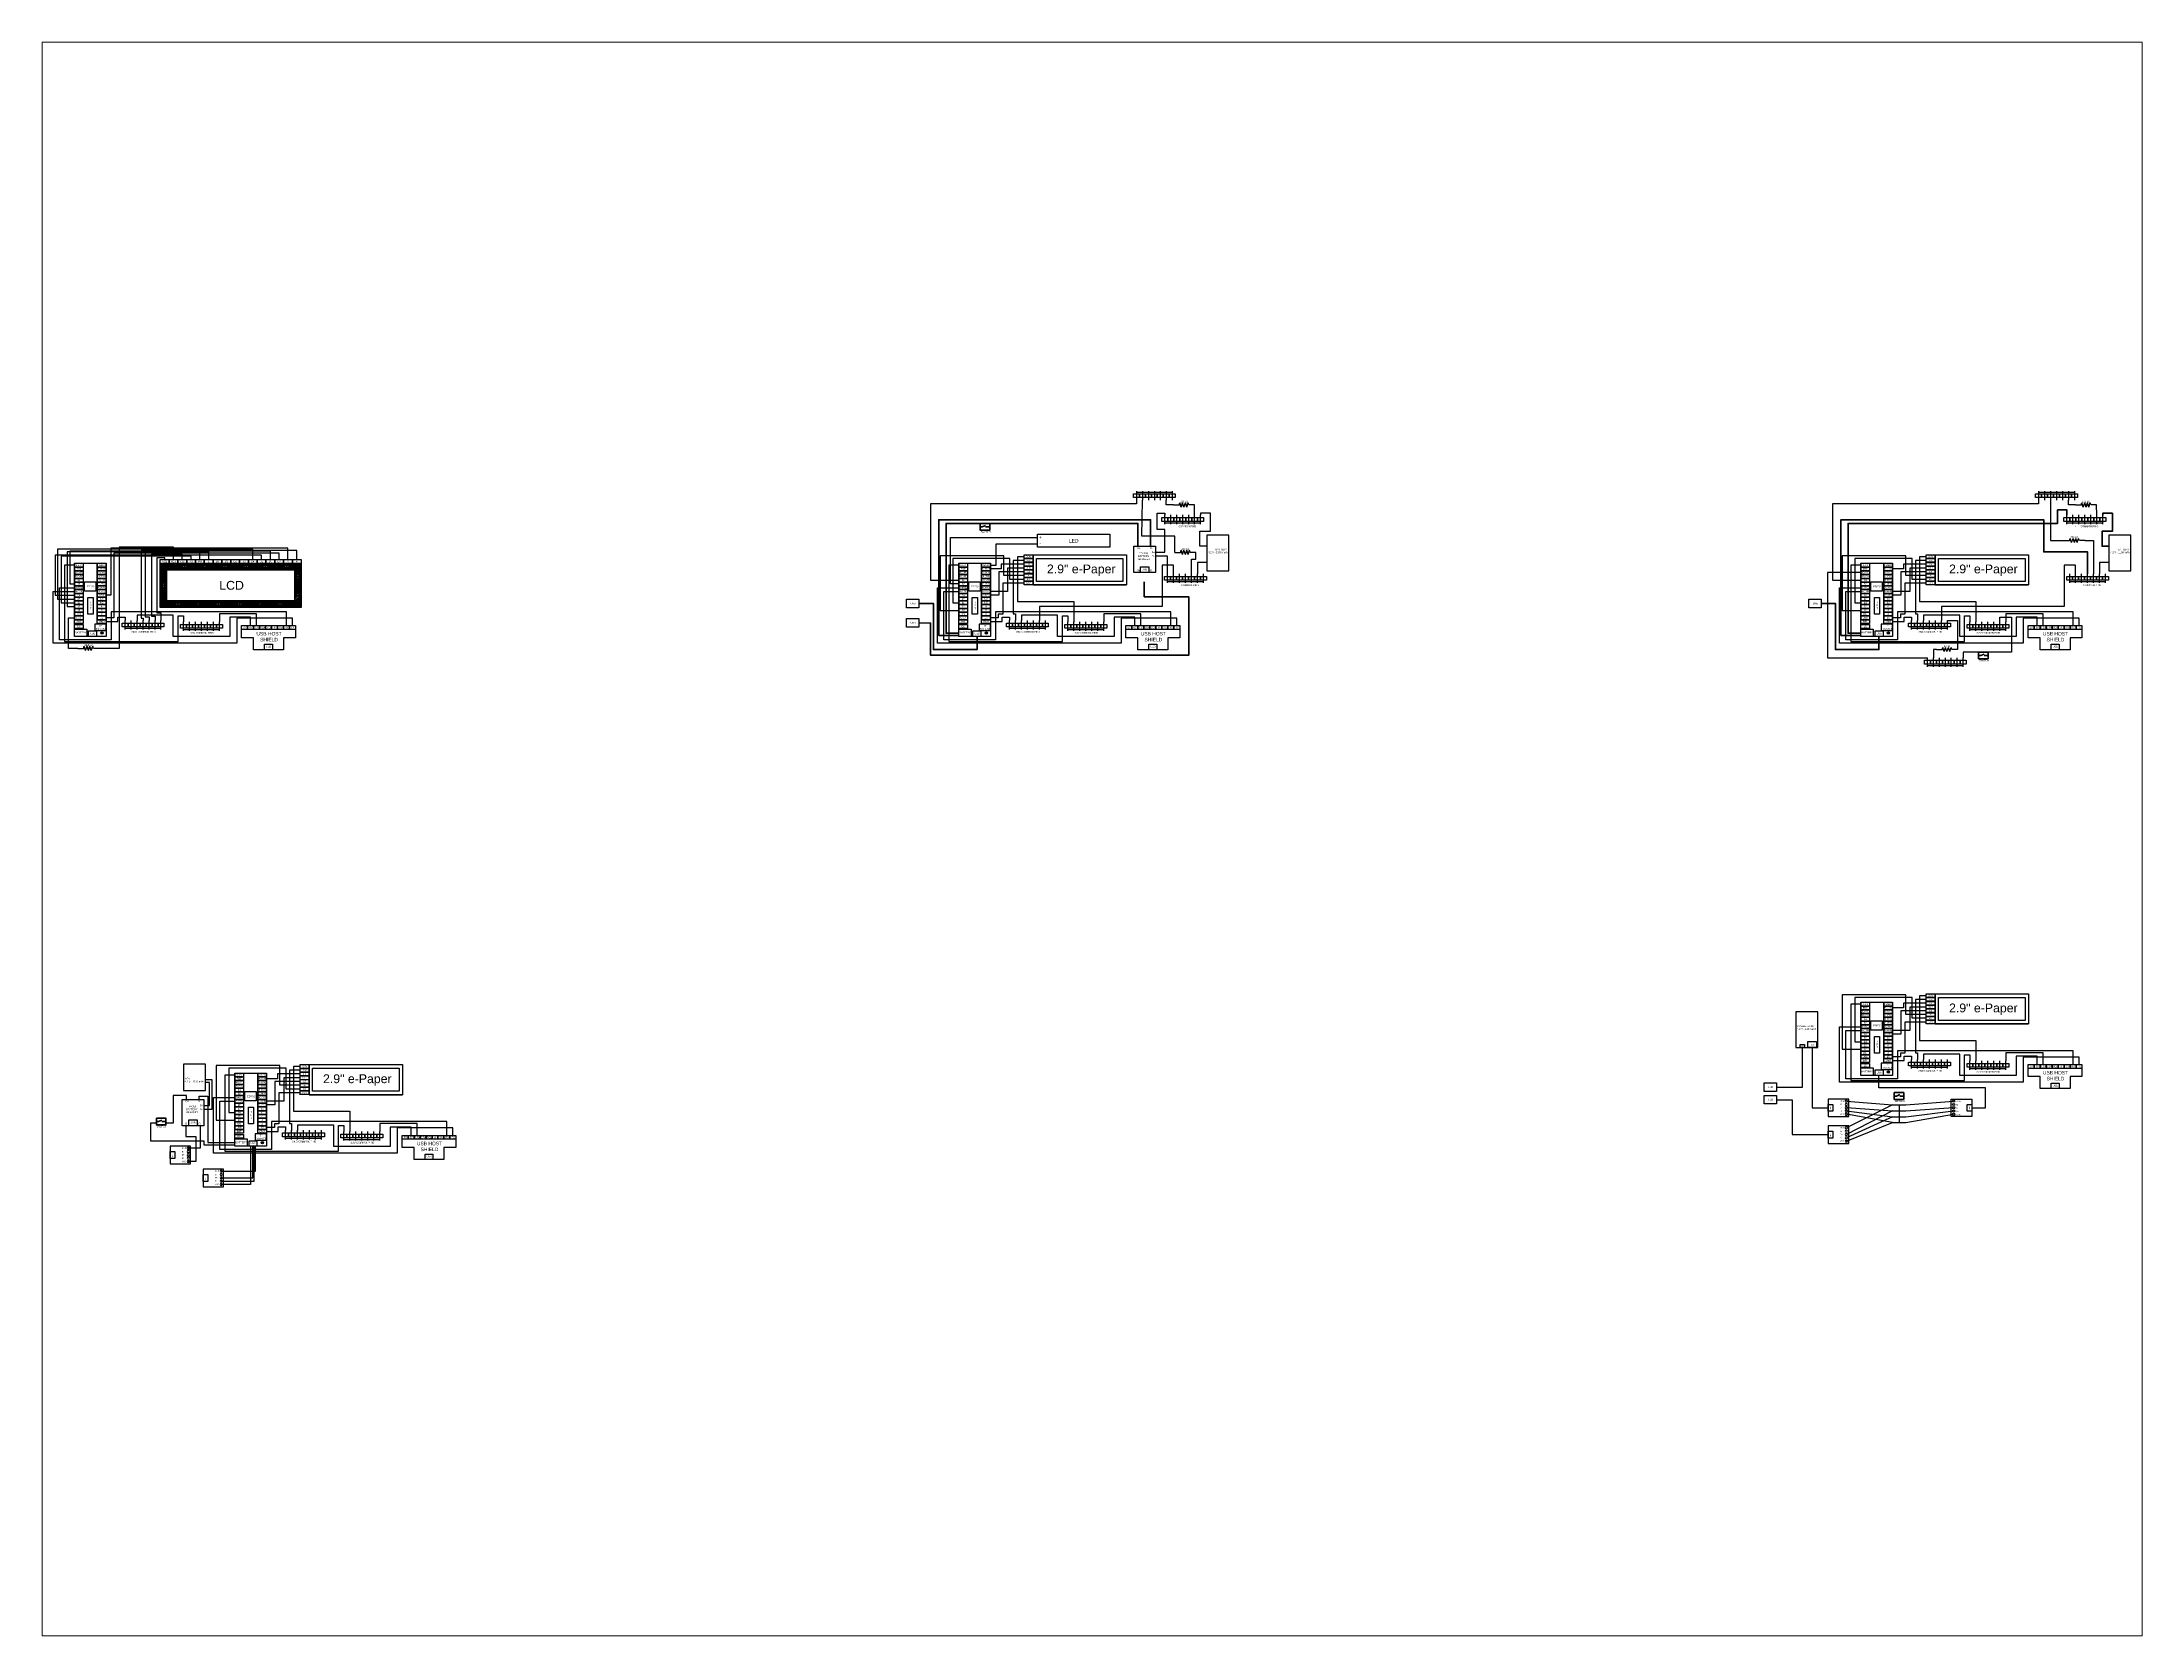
# Paper-space layout 'Layout2' of a CAD drawing. Header units: metres. Extents: x 26 to 231, y 20 to 176.
# The model-space entities are those that its viewports show. They can reach past a viewport. Long polylines and large blocks are cut down to what shows.
import ezdxf
from ezdxf.enums import TextEntityAlignment as Align

# ---------------------------------------------------------------- set-up
doc = ezdxf.new("R2010")
doc.units = ezdxf.units.M
doc.header["$LTSCALE"] = 0.5
doc.layers.get('0').update_dxf_attribs({"color": 255})
doc.layers.add('COMPONENTS', color=70, linetype='Continuous')
doc.layers.add('PINS', color=255, linetype='Continuous')
doc.layers.add('WIRES', color=7, linetype='Continuous', lineweight=25)
doc.styles.get("Standard").update_dxf_attribs({"font": 'arial.ttf'})

# ---------------------------------------------------------------- blocks, each defined once
blk = doc.blocks.new('PIN')
blk.add_lwpolyline([(0, 0), (50, 0), (50, -21.3333), (0, -21.3333)], close=True)
blk.add_attdef('ETICHETTA', text='', height=10).set_placement((25, -10.3333), align=Align.MIDDLE)
blk = doc.blocks.new('ESP32')
at = {"layer": 'COMPONENTS'}
h = blk.add_hatch(color=256, dxfattribs=at)
h.dxf.hatch_style = 1
h.paths.add_polyline_path([(152.5279, 20, 1), (161.4721, 20, 1)])
for points in [[(0, 415), (180, 415), (180, 0), (0, 0)], [(57, 310), (121, 310), (121, 257), (57, 257)], [(77, 221), (107, 221), (107, 127), (77, 127)], [(70, 42), (70, 0), (0, 0), (0, 42)], [(81, 31), (126, 31), (126, 0), (81, 0)], [(180, 70), (116, 70), (116, 34), (180, 34)]]:
    blk.add_lwpolyline(points, close=True, dxfattribs=at)
for radius in [6.8007, 4.4721]:
    blk.add_circle((157, 20), radius, dxfattribs=at)
at = {"layer": 'PINS'}
for p, q in [((0, 415), (0, 95)), ((50, 393.6667), (0, 393.6667)), ((50, 372.3334), (0, 372.3334)), ((50, 415), (50, 95)), ((130, 415), (130, 95)), ((180, 393.6667), (130, 393.6667)), ((180, 372.3334), (130, 372.3334)), ((180, 95), (180, 415)), ((50, 351.0001), (0, 351.0001)), ((50, 329.6668), (0, 329.6668)), ((50, 308.3335), (0, 308.3335)), ((50, 287.0002), (0, 287.0002)), ((50, 265.6669), (0, 265.6669)), ((50, 244.3336), (0, 244.3336)), ((180, 351.0001), (130, 351.0001)), ((180, 329.6668), (130, 329.6668)), ((180, 308.3335), (130, 308.3335)), ((180, 287.0002), (130, 287.0002)), ((180, 265.6669), (130, 265.6669)), ((180, 244.3336), (130, 244.3336)), ((50, 223.0003), (0, 223.0003)), ((50, 201.667), (0, 201.667)), ((50, 180.3337), (0, 180.3337)), ((50, 159.0004), (0, 159.0004)), ((50, 137.6671), (0, 137.6671)), ((180, 223.0003), (130, 223.0003)), ((180, 201.667), (130, 201.667)), ((180, 180.3337), (130, 180.3337)), ((180, 159.0004), (130, 159.0004)), ((180, 137.6671), (130, 137.6671)), ((50, 116.3338), (0, 116.3338)), ((50, 95.0005), (0, 95.0005)), ((0, 95), (50, 95)), ((180, 116.3338), (130, 116.3338)), ((180, 95.0005), (130, 95.0005)), ((130, 95), (180, 95))]:
    blk.add_line(p, q, dxfattribs=at)
at = {"layer": 'COMPONENTS'}
blk.add_blockref('PIN', (0, 67.0001), dxfattribs=at).add_auto_attribs({'ETICHETTA': 'I2C'})
at = {"layer": 'PINS'}
for p, values in [((0, 415), {'ETICHETTA': '3.3 V'}), ((0, 393.6667), {'ETICHETTA': 'RST'}), ((130, 415), {'ETICHETTA': 'GND'}), ((0, 329.6668), {'ETICHETTA': '34'}), ((0, 308.3335), {'ETICHETTA': '32'}), ((0, 244.3336), {'ETICHETTA': '26'}), ((0, 223.0003), {'ETICHETTA': '27'}), ((0, 201.667), {'ETICHETTA': '14'}), ((0, 180.3337), {'ETICHETTA': '12'}), ((0, 159.0004), {'ETICHETTA': '13'}), ((0, 137.6671), {'ETICHETTA': 'EN'}), ((130, 223.0003), {'ETICHETTA': 'NC'}), ((130, 201.667), {'ETICHETTA': 'NC'}), ((130, 180.3337), {'ETICHETTA': '4'}), ((130, 159.0004), {'ETICHETTA': '0'}), ((130, 137.6671), {'ETICHETTA': '2'}), ((0, 116.3338), {'ETICHETTA': 'USB'}), ((0, 95), {'ETICHETTA': 'BAT'}), ((130, 116.3338), {'ETICHETTA': '15'}), ((130, 95), {'ETICHETTA': 'GND'})]:
    blk.add_blockref('PIN', p, dxfattribs=at).add_auto_attribs(values)
ref = blk.add_blockref('PIN', (0, 372.3334), dxfattribs=at)
ref.add_attrib('ETICHETTA', '36 (VP)', dxfattribs={"layer": '0', "height": 9}).set_placement((25, 362.0001), align=Align.MIDDLE)
ref = blk.add_blockref('PIN', (130, 393.6667), dxfattribs=at)
ref.add_attrib('ETICHETTA', '23 (MOSI)', dxfattribs={"layer": '0', "height": 7}).set_placement((155, 383.3334), align=Align.MIDDLE)
ref = blk.add_blockref('PIN', (130, 372.3334), dxfattribs=at)
ref.add_attrib('ETICHETTA', '22 (SCL)', dxfattribs={"layer": '0', "height": 7}).set_placement((155, 362.0001), align=Align.MIDDLE)
ref = blk.add_blockref('PIN', (0, 351.0001), dxfattribs=at)
ref.add_attrib('ETICHETTA', '39 (VN)', dxfattribs={"layer": '0', "height": 9}).set_placement((25, 340.6668), align=Align.MIDDLE)
ref = blk.add_blockref('PIN', (0, 287.0002), dxfattribs=at)
ref.add_attrib('ETICHETTA', '33 (RX1)', dxfattribs={"layer": '0', "height": 8}).set_placement((25, 276.6669), align=Align.MIDDLE)
ref = blk.add_blockref('PIN', (0, 265.6669), dxfattribs=at)
ref.add_attrib('ETICHETTA', '25 (TX1)', dxfattribs={"layer": '0', "height": 8}).set_placement((25, 255.3336), align=Align.MIDDLE)
ref = blk.add_blockref('PIN', (130, 351.0001), dxfattribs=at)
ref.add_attrib('ETICHETTA', '1 (TX)', dxfattribs={"layer": '0', "height": 9}).set_placement((155, 340.6668), align=Align.MIDDLE)
ref = blk.add_blockref('PIN', (130, 329.6668), dxfattribs=at)
ref.add_attrib('ETICHETTA', '3 (RX)', dxfattribs={"layer": '0', "height": 9}).set_placement((155, 319.3335), align=Align.MIDDLE)
ref = blk.add_blockref('PIN', (130, 308.3335), dxfattribs=at)
ref.add_attrib('ETICHETTA', '21 (SDA)', dxfattribs={"layer": '0', "height": 7}).set_placement((155, 298.0002), align=Align.MIDDLE)
ref = blk.add_blockref('PIN', (130, 287.0002), dxfattribs=at)
ref.add_attrib('ETICHETTA', '19 (MISO)', dxfattribs={"layer": '0', "height": 7}).set_placement((155, 276.6669), align=Align.MIDDLE)
ref = blk.add_blockref('PIN', (130, 265.6669), dxfattribs=at)
ref.add_attrib('ETICHETTA', '18 (SCK)', dxfattribs={"layer": '0', "height": 7}).set_placement((155, 255.3336), align=Align.MIDDLE)
ref = blk.add_blockref('PIN', (130, 244.3336), dxfattribs=at)
ref.add_attrib('ETICHETTA', '5 (SS)', dxfattribs={"layer": '0', "height": 7}).set_placement((155, 234.0003), align=Align.MIDDLE)
at = {"layer": 'COMPONENTS', "char_height": 10, "attachment_point": 1}
for s, width, insert in [('ESP32', 50, (70, 288)), ('T\\PF\\PT', 11, (89, 198)), ('BATTERY', 30, (4, 27)), ('USB', 26, (90, 22)), ('\\pi29.35841;TF\\P\\pi11.52075;MicroSD', 74.815037, (111, 65.0077))]:
    blk.add_mtext_dynamic_manual_height_columns(s, width=width, gutter_width=50, heights=[0], dxfattribs=dict(at, insert=insert))
blk = doc.blocks.new('LCD_1602')
at = {"layer": 'COMPONENTS'}
h = blk.add_hatch(dxfattribs=at)
h.set_pattern_fill('ANSI32', color=256)
h.paths.add_polyline_path([(0, 250), (0, 0), (800, 0), (800, 250)])
h.paths.add_polyline_path([(763, 213), (763, 37), (37, 37), (37, 213)], flags=16)
h.paths.add_polyline_path([(317, 72), (482, 72), (482, 175), (317, 175)], flags=8)
for points in [[(0, 271), (800, 271), (800, 0), (0, 0)], [(0, 250), (800, 250), (800, 0), (0, 0)], [(37, 213), (763, 213), (763, 37), (37, 37)]]:
    blk.add_lwpolyline(points, close=True, dxfattribs=at)
at = {"layer": 'PINS'}
for p, values in [((0, 271), {'ETICHETTA': 'VSS'}), ((50, 271), {'ETICHETTA': 'VDD'}), ((100, 271), {'ETICHETTA': 'VDD'}), ((150, 271), {'ETICHETTA': 'RS'}), ((200, 271), {'ETICHETTA': 'RW'}), ((250, 271), {'ETICHETTA': 'E'}), ((300, 271), {'ETICHETTA': 'D0'}), ((350, 271), {'ETICHETTA': 'D1'}), ((400, 271), {'ETICHETTA': 'D2'}), ((450, 271), {'ETICHETTA': 'D3'}), ((500, 271), {'ETICHETTA': 'D4'}), ((550, 271), {'ETICHETTA': 'D5'}), ((600, 271), {'ETICHETTA': 'D6'}), ((650, 271), {'ETICHETTA': 'D7'}), ((700, 271), {'ETICHETTA': 'A'}), ((750, 271), {'ETICHETTA': 'K'})]:
    blk.add_blockref('PIN', p, dxfattribs=at).add_auto_attribs(values)
at = {"layer": 'COMPONENTS', "insert": (335, 150), "char_height": 50, "attachment_point": 1}
blk.add_mtext_dynamic_manual_height_columns('LCD', width=336, gutter_width=50, heights=[0], dxfattribs=at)
blk = doc.blocks.new('SHORT_PIN')
blk.add_lwpolyline([(0, 21.3333), (34, 21.3333), (34, 0), (0, 0)], close=True)
blk.add_attdef('ETICHETTA', text='', height=10).set_placement((18, 11), align=Align.MIDDLE)
blk = doc.blocks.new('USB_HOST_SHIELD')
at = {"layer": 'COMPONENTS'}
for points in [[(238, -136.3333), (68, -136.3333), (68, -68.16665), (0, -68.16665), (0, 0), (306, 0), (306, -68.16665), (238, -68.16665)], [(130.5, -105.3333), (175.5, -105.3333), (175.5, -136.3333), (130.5, -136.3333)]]:
    blk.add_lwpolyline(points, close=True, dxfattribs=at)
at = {"layer": 'PINS'}
for p, values in [((0, -21.3333), {'ETICHETTA': '5V'}), ((34, -21.3333), {'ETICHETTA': '0V'}), ((68, -21.3333), {'ETICHETTA': '3.3V'}), ((102, -21.3333), {'ETICHETTA': 'SDA'}), ((136, -21.3333), {'ETICHETTA': 'SCL'}), ((170, -21.3333), {'ETICHETTA': 'A'}), ((204, -21.3333), {'ETICHETTA': 'SS'}), ((238, -21.3333), {'ETICHETTA': 'RX'}), ((272, -21.3333), {'ETICHETTA': 'TX'})]:
    blk.add_blockref('SHORT_PIN', p, dxfattribs=at).add_auto_attribs(values)
at = {"layer": 'COMPONENTS', "attachment_point": 1}
for s, width, insert, char_height in [('\\pi3.06657;USB HOST \\P\\pi24.0079;SHIELD', 146.2013487, (81, -35.62983), 20), ('USB', 26, (139.5, -114.3333), 10)]:
    blk.add_mtext_dynamic_manual_height_columns(s, width=width, gutter_width=50, heights=[0], dxfattribs=dict(at, insert=insert, char_height=char_height))
blk = doc.blocks.new('Parallel')
at = {"layer": 'PINS'}
for p, q in [((17, -15), (17, 36.3333)), ((51, -15), (51, 36.3333)), ((85, -15), (85, 36.3333)), ((119, -15), (119, 36.3333)), ((153, -15), (153, 36.3333)), ((187, -15), (187, 36.3333)), ((221, -15), (221, 36.3333)), ((17, -8), (221, -8))]:
    blk.add_line(p, q, dxfattribs=at)
at = {"layer": 'COMPONENTS'}
for p in [(0, 0), (34, 0), (68, 0), (102, 0), (136, 0), (170, 0), (204, 0)]:
    blk.add_blockref('SHORT_PIN', p, dxfattribs=at)
blk = doc.blocks.new('Res')
for p, q in [((0, 0), (0, -10.7)), ((-3.9, -14.7), (3.9, -12.1)), ((-3.9, -14.7), (3.9, -17.4)), ((-3.9, -20.1), (3.9, -17.4)), ((-3.9, -20.1), (3.9, -22.7)), ((-3.9, -25.4), (3.9, -22.7)), ((-3.9, -25.4), (3.9, -28)), ((0, -10.7), (3.9, -12.1)), ((0, -29.4), (3.9, -28)), ((0, -40.1), (0, -29.4))]:
    blk.add_line(p, q)
blk = doc.blocks.new('Resistenza')
at = {"color": 1, "xscale": 3, "yscale": 3, "zscale": 3, "rotation": 90}
blk.add_blockref('Res', (0, 0), dxfattribs=at)
blk.add_attdef('RESISTENZA', text='', height=10).set_placement((60, 14), align=Align.CENTER)
blk = doc.blocks.new('2_9_e-Paper')
blk.add_line((50, -171), (581, -171))
blk.add_lwpolyline([(0, -171), (0, 0), (581, 0), (581, -171)])
for points in [[(50, 0), (581, 0), (581, -171), (50, -171)], [(70, -20), (561, -20), (561, -151), (70, -151)]]:
    blk.add_lwpolyline(points, close=True)
at = {"layer": 'PINS'}
blk.add_blockref('PIN', (0, 0), dxfattribs=at).add_auto_attribs({'ETICHETTA': '3.3V'})
ref = blk.add_blockref('PIN', (0, -21), dxfattribs=at)
ref.add_attrib('ETICHETTA', 'GND', dxfattribs={"layer": '0', "height": 7}).set_placement((25, -32), align=Align.MIDDLE)
ref = blk.add_blockref('PIN', (0, -43), dxfattribs=at)
ref.add_attrib('ETICHETTA', 'DIN', dxfattribs={"layer": '0', "height": 7}).set_placement((25, -53), align=Align.MIDDLE)
ref = blk.add_blockref('PIN', (0, -64), dxfattribs=at)
ref.add_attrib('ETICHETTA', 'CLK', dxfattribs={"layer": '0', "height": 9}).set_placement((25, -74), align=Align.MIDDLE)
ref = blk.add_blockref('PIN', (0, -85), dxfattribs=at)
ref.add_attrib('ETICHETTA', 'CS', dxfattribs={"layer": '0', "height": 9}).set_placement((25, -96), align=Align.MIDDLE)
ref = blk.add_blockref('PIN', (0, -107), dxfattribs=at)
ref.add_attrib('ETICHETTA', 'DC', dxfattribs={"layer": '0', "height": 7}).set_placement((25, -117), align=Align.MIDDLE)
ref = blk.add_blockref('PIN', (0, -128), dxfattribs=at)
ref.add_attrib('ETICHETTA', 'RST', dxfattribs={"layer": '0', "height": 7}).set_placement((25, -138), align=Align.MIDDLE)
ref = blk.add_blockref('PIN', (0, -149), dxfattribs=at)
ref.add_attrib('ETICHETTA', 'BUSY', dxfattribs={"layer": '0', "height": 7}).set_placement((25, -160), align=Align.MIDDLE)
at = {"insert": (129, -55), "char_height": 50, "attachment_point": 1}
blk.add_mtext_dynamic_manual_height_columns('\\pt300;2.9" e-Paper', width=478.78, gutter_width=50, heights=[0], dxfattribs=at)
blk = doc.blocks.new('Battery Manager')
at = {"layer": 'COMPONENTS'}
for points in [[(0, 203), (123, 203), (123, 53), (0, 53)], [(85, 53), (38, 53), (38, 86), (85, 86)]]:
    blk.add_lwpolyline(points, close=True, dxfattribs=at)
at = {"layer": 'COMPONENTS', "char_height": 10, "attachment_point": 1}
for s, width, insert in [('\\pi-8.70806,l40,t61.29194;O+', 70.16, (-13, 197)), ('\\pi49.12046;TP4056\\P\\pi41.45333;BATTERY \\P\\pi38.39058;MANAGER', 146.2, (-19, 168)), ('\\pi-7.12553,l40,t62.87447;O-', 70.16, (57, 198)), ('\\pi-7.7599,l40,t62.2401;B+', 70.16, (69, 174)), ('\\pi-6.17737,l40,t63.82263;B-', 70.16, (69, 153)), ('\\pi-8.10779,l40,t61.89221;R+', 70.16, (-14, 70)), ('USB', 26, (46, 76)), ('\\pi-6.52525,l40,t63.47475;R-', 70.16, (59, 70))]:
    blk.add_mtext_dynamic_manual_height_columns(s, width=width, gutter_width=50, heights=[0], dxfattribs=dict(at, insert=insert))
blk = doc.blocks.new('Switch')
at = {"layer": 'WIRES', "color": 0, "lineweight": 40}
for p, q in [((-54, -19), (-42, -19)), ((-42, -19), (-23, -11)), ((-23, -19), (0, -19))]:
    blk.add_line(p, q, dxfattribs=at)
blk.add_lwpolyline([(-54, 0), (0, 0), (0, -38), (-54, -38)], close=True, dxfattribs=at)
at = {"layer": 'COMPONENTS', "color": 0, "insert": (-51, -43), "char_height": 10, "attachment_point": 1}
blk.add_mtext_dynamic_manual_height_columns('SWITCH', width=146.2, gutter_width=50, heights=[0], dxfattribs=at)
blk = doc.blocks.new('USB_H')
at = {"layer": 'COMPONENTS'}
blk.add_lwpolyline([(0, 48), (70, 48), (70, 0), (0, 0)], close=True, dxfattribs=at)
at = {"layer": 'COMPONENTS', "insert": (23, 29), "char_height": 10, "attachment_point": 1}
blk.add_mtext_dynamic_manual_height_columns('USB', width=26, gutter_width=50, heights=[0], dxfattribs=at)
blk = doc.blocks.new('USB_V')
at = {"layer": 'COMPONENTS'}
blk.add_lwpolyline([(48, 70), (48, 0), (0, 0), (0, 70)], close=True, dxfattribs=at)
at = {"layer": 'COMPONENTS', "insert": (29, 47), "char_height": 10, "attachment_point": 1, "rotation": 270}
blk.add_mtext_dynamic_manual_height_columns('USB', width=26, gutter_width=50, heights=[0], dxfattribs=at)
blk = doc.blocks.new('*U25')
at = {"layer": 'COMPONENTS'}
blk.add_circle((0, 0), 6, dxfattribs=at)
blk = doc.blocks.new('*U26')
at = {"layer": 'COMPONENTS', "color": 0, "linetype": 'ByBlock', "lineweight": -2, "transparency": 16777216}
for p in [(0, 0), (0, -18.75), (0, -37.5), (0, -56.25), (0, -75)]:
    blk.add_blockref('*U25', p, dxfattribs=at)
blk = doc.blocks.new('Mini_USB')
at = {"layer": 'COMPONENTS'}
blk.add_lwpolyline([(11092, -2763), (10976, -2763), (10976, -2863), (11092, -2863)], close=True, dxfattribs=at)
at = {"layer": 'COMPONENTS', "xscale": 0.5599999999999999, "yscale": 0.5599999999999999, "zscale": 0.5599999999999999}
blk.add_blockref('USB_V', (10976, -2833), dxfattribs=at)
at = {"layer": 'COMPONENTS', "xscale": -1}
blk.add_blockref('*U26', (11079, -2775), dxfattribs=at)
at = {"layer": 'COMPONENTS', "char_height": 8, "attachment_point": 1}
for s, insert in [('VCC', (11043, -2846)), ('GND', (11043, -2770)), ('ID', (11043, -2790)), ('D+', (11043, -2808)), ('D-', (11043, -2827))]:
    blk.add_mtext_dynamic_manual_height_columns(s, width=14, gutter_width=50, heights=[0], dxfattribs=dict(at, insert=insert))
blk = doc.blocks.new('*U30')
at = {"layer": 'COMPONENTS'}
blk.add_circle((0, 0), 6, dxfattribs=at)
blk = doc.blocks.new('*U31')
at = {"layer": 'COMPONENTS', "color": 0, "linetype": 'ByBlock', "lineweight": -2, "transparency": 16777216}
for p in [(0, 0), (0, -18.75), (0, -37.5), (0, -56.25), (0, -75)]:
    blk.add_blockref('*U30', p, dxfattribs=at)
blk = doc.blocks.new('MiniUSB_2')
at = {"layer": 'COMPONENTS'}
blk.add_lwpolyline([(0, 100), (116, 100), (116, 0), (0, 0)], close=True, dxfattribs=at)
blk.add_blockref('*U31', (13, 88), dxfattribs=at)
at = {"layer": 'COMPONENTS', "xscale": 0.5599999999999999, "yscale": 0.5599999999999999, "zscale": 0.5599999999999999}
blk.add_blockref('USB_V', (89, 30), dxfattribs=at)
at = {"layer": 'COMPONENTS', "char_height": 8, "attachment_point": 1}
for s, insert in [('VCC', (30, 15)), ('GND', (30, 91)), ('ID', (30, 71)), ('D+', (30, 53)), ('D-', (30, 34))]:
    blk.add_mtext_dynamic_manual_height_columns(s, width=14, gutter_width=50, heights=[0], dxfattribs=dict(at, insert=insert))
blk = doc.blocks.new('Multi_SWITCH')
at = {"layer": 'WIRES', "color": 1}
for p, q in [((-38, 0), (38, 0)), ((0, 0), (0, -100)), ((-38, -33), (38, -33)), ((-38, -67), (38, -67)), ((-38, -100), (38, -100))]:
    blk.add_line(p, q, dxfattribs=at)
blk.add_blockref('Switch', (27, 70), dxfattribs=at)
blk = doc.blocks.new('Lipo')
at = {"layer": 'COMPONENTS'}
blk.add_lwpolyline([(0, 148), (-125, 148), (-125, 0), (0, 0)], close=True, dxfattribs=at)
at = {"layer": 'COMPONENTS', "insert": (-117, 72), "char_height": 10, "attachment_point": 1}
blk.add_mtext_dynamic_manual_height_columns('LiPo\\P4.2 V - 1100 mAh', width=146.2, gutter_width=50, heights=[0], dxfattribs=at)

msp = doc.modelspace()

# ---------------------------------------------------------------- linework, layer by layer
at = {"layer": 'COMPONENTS'}
for points in [[(5769, 516), (6181, 516), (6181, 441), (5769, 441)], [(6856, 510), (6731, 510), (6731, 307), (6856, 307)], [(11979, 510), (11854, 510), (11854, 307), (11979, 307)], [(5026, 146), (5096, 146), (5096, 98), (5026, 98)], [(10149, 146), (10219, 146), (10219, 98), (10149, 98)], [(5026, 36), (5096, 36), (5096, -12), (5026, -12)], [(10200, -2196), (10076, -2196), (10076, -2399), (10200, -2399)]]:
    msp.add_lwpolyline(points, close=True, dxfattribs=at)
at = {"layer": 'WIRES', "color": 146, "true_color": 0x105689}
for p, q in [((6662, 624), (6661, 681)), ((11785, 624), (11784, 681))]:
    msp.add_line(p, q, dxfattribs=at)
at = {"layer": 'WIRES'}
for p, q in [((6731, 354), (6678, 354)), ((6678, 354), (6678, 290)), ((11854, 354), (11801, 354)), ((11801, 354), (11801, 290)), ((10548, -2628), (10548, -2557)), ((11153, -2628), (10548, -2628)), ((11075, -2741), (11153, -2741)), ((11153, -2741), (11153, -2628)), ((10363, -2759), (10624, -2792)), ((10624, -2792), (10363, -2911)), ((10700, -2792), (10972, -2759))]:
    msp.add_line(p, q, dxfattribs=at)
at = {"layer": 'WIRES', "color": 18, "true_color": 0x000000}
for p, q in [((480, 19), (546, 19)), ((546, 19), (546, 45)), ((546, 45), (588, 45)), ((588, 45), (588, 25)), ((5502, 19), (5568, 19)), ((5568, 19), (5568, 45)), ((5568, 45), (5610, 45)), ((5610, 45), (5610, 25)), ((10625, 19), (10691, 19)), ((10691, 19), (10691, 45)), ((10691, 45), (10733, 45)), ((10733, 45), (10733, 25)), ((10625, -2473), (10691, -2473)), ((10691, -2473), (10691, -2447)), ((10691, -2447), (10733, -2447)), ((10733, -2447), (10733, -2467)), ((1083, -2582), (1044, -2582)), ((1083, -2749), (1083, -2582)), ((1008, -2693), (1008, -2675)), ((1008, -2675), (1058, -2675)), ((1058, -2675), (1058, -2937)), ((1015, -2843), (1015, -2971)), ((1036, -2749), (1083, -2749)), ((1457, -2875), (1457, -2849)), ((1457, -2849), (1499, -2849)), ((1499, -2849), (1499, -2869)), ((1015, -2971), (947, -2971)), ((1058, -2937), (1211, -2937)), ((1328, -3101), (1328, -2959)), ((1391, -2875), (1457, -2875)), ((1134, -3101), (1328, -3101))]:
    msp.add_line(p, q, dxfattribs=at)
at = {"layer": 'WIRES', "color": 240, "true_color": 0xed1f24}
for p, q in [((1067, -2597), (1044, -2597)), ((1067, -2727), (1067, -2597)), ((1036, -2727), (1067, -2727))]:
    msp.add_line(p, q, dxfattribs=at)
at = {"layer": 'WIRES', "color": 1}
for p, q in [((936, -2671), (861, -2671)), ((861, -2671), (861, -2829)), ((936, -2693), (936, -2671)), ((766, -2829), (733, -2829)), ((733, -2829), (733, -2928)), ((861, -2829), (820, -2829)), ((933, -2843), (933, -2903)), ((733, -2928), (1035, -2928)), ((933, -2903), (989, -2903)), ((989, -2903), (989, -3046)), ((1035, -2928), (1035, -2952)), ((1035, -2952), (1211, -2952)), ((1301, -2959), (1301, -3176)), ((989, -3046), (947, -3046)), ((1301, -3176), (1134, -3176))]:
    msp.add_line(p, q, dxfattribs=at)
at = {"layer": 'WIRES', "color": 251, "true_color": 0x636466}
for p, q in [((10363, -2703), (10624, -2725)), ((10624, -2725), (10363, -2855)), ((10700, -2725), (10972, -2703))]:
    msp.add_line(p, q, dxfattribs=at)
at = {"layer": 'WIRES', "color": 114, "true_color": 0x139b48}
for p, q in [((10363, -2740), (10624, -2758)), ((10700, -2758), (10972, -2740)), ((10624, -2758), (10363, -2892)), ((1313, -3139), (1314, -2959)), ((1134, -3139), (1313, -3139))]:
    msp.add_line(p, q, dxfattribs=at)
at = {"layer": 'WIRES', "color": 242, "true_color": 0xcd2027}
for p, q in [((10624, -2825), (10363, -2778)), ((10363, -2930), (10624, -2825)), ((10700, -2825), (10972, -2778))]:
    msp.add_line(p, q, dxfattribs=at)
at = {"layer": 'WIRES', "color": 252, "true_color": 0x939598}
for p, q in [((1322, -3157), (1322, -2959)), ((1134, -3157), (1322, -3157))]:
    msp.add_line(p, q, dxfattribs=at)
at = {"layer": 'WIRES', "color": 146, "true_color": 0x105689}
for points in [[(6331, 708), (6331, 687), (5162, 687), (5162, 254), (5322, 254)], [(6541, 681), (6501, 681), (6501, 708)], [(11454, 708), (11454, 687), (10285, 687), (10285, 254), (10445, 254)], [(11664, 681), (11624, 681), (11624, 708)]]:
    msp.add_lwpolyline(points, dxfattribs=at)
at = {"layer": 'WIRES', "color": 7, "linetype": 'Continuous', "lineweight": 40}
for points in [[(6412, 447), (6412, 597), (5209, 597), (5209, -59), (5322, -59)], [(11733, 290), (11733, 415), (11484, 415), (11484, 597), (10332, 597), (10332, -59), (10445, -59)]]:
    msp.add_lwpolyline(points, dxfattribs=at)
at = {"layer": 'WIRES', "color": 30, "true_color": 0xf26722}
for points in [[(6549, 412), (6549, 505), (6362, 505), (6365, 708)], [(11522, 708), (11522, 479), (11598, 479)], [(11718, 479), (11767, 479), (11767, 290)], [(1313, 371), (1313, 431), (205, 431), (205, 147), (300, 147)], [(6644, 290), (6644, 374), (6669, 374), (6669, 412)], [(6542, 290), (6542, 339), (6477, 339), (6477, 104), (5780, 104), (5780, 25)], [(11665, 290), (11665, 339), (11600, 339), (11600, 104), (10903, 104), (10903, 25)], [(1539, -4), (1539, 39), (1222, 39), (1222, -104), (179, -104), (179, 190), (300, 190)], [(6561, -4), (6561, 39), (6244, 39), (6244, -104), (5201, -104), (5201, 211), (5322, 211)], [(11684, -4), (11684, 39), (11367, 39), (11367, -104), (10324, -104), (10324, 211), (10445, 211)], [(11684, -2496), (11684, -2453), (11367, -2453), (11367, -2596), (10324, -2596), (10324, -2281), (10445, -2281)], [(2450, -2898), (2450, -2855), (2133, -2855), (2133, -2998), (1090, -2998), (1090, -2683), (1211, -2683)]]:
    msp.add_lwpolyline(points, dxfattribs=at)
at = {"layer": 'WIRES', "color": 240, "true_color": 0xed1f24}
for points in [[(6440, 413), (6493, 413), (6493, 541), (6449, 541), (6449, 635), (6492, 635), (6492, 624)], [(6731, 447), (6692, 447), (6692, 532), (6751, 532), (6751, 634), (6696, 634), (6696, 624)], [(863, 371), (863, 441), (554, 441), (554, -133), (440, -133)]]:
    msp.add_lwpolyline(points, dxfattribs=at)
at = {"layer": 'WIRES', "color": 240, "lineweight": 40, "true_color": 0xed1f24}
for points in [[(10621, 576), (11562, 576), (11562, 653), (11615, 653), (11615, 624)], [(11854, 447), (11815, 447), (11815, 532), (11874, 532), (11874, 634), (11819, 634), (11819, 624)]]:
    msp.add_lwpolyline(points, dxfattribs=at)
at = {"layer": 'WIRES', "color": 240, "linetype": 'Continuous', "lineweight": 40, "true_color": 0xed1f24}
for points in [[(5444, 576), (5250, 576), (5250, -47), (5322, -47)], [(6340, 447), (6340, 576), (5498, 576)], [(10621, 576), (10373, 576), (10373, -47), (10445, -47)]]:
    msp.add_lwpolyline(points, dxfattribs=at)
at = {"layer": 'WIRES', "color": 152, "true_color": 0x2776bb}
for points in [[(5322, 233), (5275, 233), (5275, 496), (5769, 496)], [(963, 371), (963, 390), (226, 390), (226, 126), (300, 126)], [(1513, 371), (1513, 436), (507, 436), (507, 169), (480, 169)], [(5694, 345), (5564, 345), (5564, 318), (5502, 318)], [(10817, 345), (10687, 345), (10687, 318), (10625, 318)], [(10817, -2147), (10687, -2147), (10687, -2174), (10625, -2174)], [(1583, -2549), (1453, -2549), (1453, -2576), (1391, -2576)]]:
    msp.add_lwpolyline(points, dxfattribs=at)
at = {"layer": 'WIRES', "color": 252, "true_color": 0x939598}
msp.add_lwpolyline([(1363, 371), (1363, 397), (191, 397), (191, 169), (300, 169)], dxfattribs=at)
at = {"layer": 'WIRES', "color": 254, "true_color": 0xdadbdc}
for points in [[(1063, 371), (1063, 415), (259, 415), (259, 105), (300, 105)], [(1335, -4), (1335, 64), (1124, 64), (1124, 18)], [(6357, -4), (6357, 64), (6146, 64), (6146, 18)], [(11480, -4), (11480, 64), (11269, 64), (11269, 18)], [(11480, -2496), (11480, -2428), (11269, -2428), (11269, -2474)], [(2246, -2898), (2246, -2830), (2035, -2830), (2035, -2876)]]:
    msp.add_lwpolyline(points, dxfattribs=at)
at = {"layer": 'WIRES', "color": 114, "true_color": 0x139b48}
for points in [[(1413, 371), (1413, 419), (274, 419), (274, 233), (300, 233)], [(5694, 281), (5578, 281), (5578, 393), (5217, 393), (5217, 83), (5322, 83)], [(10817, 281), (10701, 281), (10701, 393), (10340, 393), (10340, 83), (10445, 83)], [(10817, -2211), (10701, -2211), (10701, -2099), (10340, -2099), (10340, -2409), (10445, -2409)], [(1583, -2613), (1467, -2613), (1467, -2501), (1106, -2501), (1106, -2811), (1211, -2811)]]:
    msp.add_lwpolyline(points, dxfattribs=at)
at = {"layer": 'WIRES', "color": 41, "true_color": 0xf4ee51}
msp.add_lwpolyline([(1463, 371), (1463, 408), (524, 408), (524, 41), (480, 41)], dxfattribs=at)
at = {"layer": 'WIRES', "color": 219, "true_color": 0x642165}
for points in [[(1563, 371), (1563, 423), (679, 423), (679, 38), (690, 38), (690, 25)], [(1013, 371), (1013, 413), (703, 413), (703, 46), (724, 46), (724, 25)], [(5694, 238), (5572, 238), (5572, 62), (5547, 62), (5547, 41), (5502, 41)], [(10817, 238), (10695, 238), (10695, 62), (10670, 62), (10670, 41), (10625, 41)], [(10817, -2254), (10695, -2254), (10695, -2430), (10670, -2430), (10670, -2451), (10625, -2451)], [(1583, -2656), (1461, -2656), (1461, -2832), (1436, -2832), (1436, -2853), (1391, -2853)]]:
    msp.add_lwpolyline(points, dxfattribs=at)
at = {"layer": 'WIRES', "color": 18, "true_color": 0x000000}
for points in [[(913, 371), (913, 402), (738, 402), (738, 50), (758, 50), (758, 25)], [(813, 371), (813, 382), (768, 382), (768, 69), (792, 69), (792, 25)], [(5694, 366), (5632, 366), (5632, 63), (5644, 63), (5644, 25)], [(10817, 366), (10755, 366), (10755, 63), (10767, 63), (10767, 25)], [(1301, -4), (1301, 44), (1182, 44), (1182, -66), (862, -66), (862, 55), (656, 55), (656, 25)], [(6323, -4), (6323, 44), (6204, 44), (6204, -66), (5884, -66), (5884, 55), (5678, 55), (5678, 25)], [(11446, -4), (11446, 44), (11327, 44), (11327, -66), (11007, -66), (11007, 55), (10801, 55), (10801, 25)], [(10817, -2126), (10755, -2126), (10755, -2429), (10767, -2429), (10767, -2467)], [(11446, -2496), (11446, -2448), (11327, -2448), (11327, -2558), (11007, -2558), (11007, -2437), (10801, -2437), (10801, -2467)], [(1583, -2528), (1521, -2528), (1521, -2831), (1533, -2831), (1533, -2869)], [(2212, -2898), (2212, -2850), (2093, -2850), (2093, -2960), (1773, -2960), (1773, -2839), (1567, -2839), (1567, -2869)]]:
    msp.add_lwpolyline(points, dxfattribs=at)
at = {"layer": 'WIRES', "color": 9, "true_color": 0xc7c8ca}
for points in [[(5694, 259), (5613, 259), (5613, 378), (5288, 378), (5288, 126), (5322, 126)], [(10817, 259), (10736, 259), (10736, 378), (10411, 378), (10411, 126), (10445, 126)], [(10817, -2233), (10736, -2233), (10736, -2114), (10411, -2114), (10411, -2366), (10445, -2366)], [(1583, -2635), (1502, -2635), (1502, -2516), (1177, -2516), (1177, -2768), (1211, -2768)]]:
    msp.add_lwpolyline(points, dxfattribs=at)
at = {"layer": 'WIRES'}
for points in [[(5502, 339), (5534, 339), (5534, 461), (5769, 461)], [(6508, 290), (6508, 391), (6440, 391)], [(9966, -2624), (10114, -2624), (10114, -2399)], [(10169, -2399), (10169, -2741), (10260, -2741)], [(9966, -2695), (10056, -2695), (10056, -2893), (10260, -2893)]]:
    msp.add_lwpolyline(points, dxfattribs=at)
at = {"layer": 'WIRES', "color": 242, "true_color": 0xcd2027}
for points in [[(5694, 387), (5655, 387), (5655, 134), (5976, 134), (5976, 18)], [(10817, 387), (10778, 387), (10778, 134), (11099, 134), (11099, 18)], [(300, 339), (244, 339), (244, -94), (889, -94), (889, 52), (920, 52), (920, 18)], [(5322, 339), (5266, 339), (5266, -94), (5911, -94), (5911, 52), (5942, 52), (5942, 18)], [(10445, 339), (10389, 339), (10389, -94), (11034, -94), (11034, 52), (11065, 52), (11065, 18)], [(10817, -2105), (10778, -2105), (10778, -2358), (11099, -2358), (11099, -2474)], [(10445, -2153), (10389, -2153), (10389, -2586), (11034, -2586), (11034, -2440), (11065, -2440), (11065, -2474)], [(1211, -2555), (1155, -2555), (1155, -2988), (1800, -2988), (1800, -2842), (1831, -2842), (1831, -2876)], [(1583, -2507), (1544, -2507), (1544, -2760), (1865, -2760), (1865, -2876)]]:
    msp.add_lwpolyline(points, dxfattribs=at)
at = {"layer": 'WIRES', "linetype": 'Continuous', "lineweight": 80}
for points in [[(6376, 244), (6376, 160), (6628, 160), (6628, -172), (5162, -172), (5162, 11), (5096, 12)], [(5426, -65), (5426, -140), (5178, -140), (5178, 122), (5096, 122)], [(10548, -65), (10548, -140), (10301, -140), (10301, 122), (10219, 122)]]:
    msp.add_lwpolyline(points, dxfattribs=at)
at = {"layer": 'WIRES', "color": 40, "true_color": 0xf8d731}
for points in [[(5694, 323), (5600, 323), (5600, 190), (5502, 190)], [(10817, 323), (10723, 323), (10723, 190), (10625, 190)], [(10817, -2169), (10723, -2169), (10723, -2302), (10625, -2302)], [(1583, -2571), (1489, -2571), (1489, -2704), (1391, -2704)]]:
    msp.add_lwpolyline(points, dxfattribs=at)
at = {"layer": 'WIRES', "color": 32, "true_color": 0xcd6928}
for points in [[(5694, 302), (5549, 302), (5549, 169), (5502, 169)], [(10817, 302), (10672, 302), (10672, 169), (10625, 169)], [(10817, -2190), (10672, -2190), (10672, -2323), (10625, -2323)], [(1583, -2592), (1438, -2592), (1438, -2725), (1391, -2725)]]:
    msp.add_lwpolyline(points, dxfattribs=at)
at = {"layer": 'WIRES', "color": 6}
for points in [[(10445, 297), (10256, 297), (10256, -186), (10823, -186)], [(10937, 25), (10994, 25), (10994, -139)], [(11235, 18), (11235, 44), (11300, 44), (11300, -154), (11168, -154)], [(10874, -139), (10857, -139), (10857, -186)], [(11114, -154), (11027, -154), (11027, -186)]]:
    msp.add_lwpolyline(points, dxfattribs=at)
at = {"layer": 'WIRES', "color": 251, "true_color": 0x636466}
for points in [[(1505, -4), (1505, 75), (509, 75), (509, -84), (215, -84), (215, 211), (300, 211)], [(6527, -4), (6527, 75), (5531, 75), (5531, -84), (5237, -84), (5237, 190), (5322, 190)], [(11650, -4), (11650, 75), (10654, 75), (10654, -84), (10360, -84), (10360, 190), (10445, 190)], [(11650, -2496), (11650, -2417), (10654, -2417), (10654, -2576), (10360, -2576), (10360, -2302), (10445, -2302)], [(2416, -2898), (2416, -2819), (1420, -2819), (1420, -2978), (1126, -2978), (1126, -2704), (1211, -2704)]]:
    msp.add_lwpolyline(points, dxfattribs=at)
at = {"layer": 'WIRES', "color": 116, "true_color": 0x136734}
msp.add_lwpolyline([(320, -133), (267, -133), (267, 41), (300, 41)], dxfattribs=at)

# ---------------------------------------------------------------- block references
at = {"rotation": 180}
for p in [(6552, 744), (11675, 744)]:
    msp.add_blockref('Parallel', p, dxfattribs=at)
for name, p in [('Parallel', (6475, 588)), ('Parallel', (11598, 588)), ('LCD_1602', (788, 100)), ('ESP32', (300, -65)), ('ESP32', (5322, -65)), ('Parallel', (6491, 254)), ('ESP32', (10445, -65)), ('Parallel', (11614, 254)), ('Parallel', (571, -11)), ('Parallel', (903, -18)), ('Parallel', (5593, -11)), ('Parallel', (5925, -18)), ('Parallel', (10716, -11)), ('Parallel', (11048, -18)), ('USB_HOST_SHIELD', (1250, -4)), ('USB_HOST_SHIELD', (6272, -4)), ('USB_HOST_SHIELD', (11395, -4)), ('Parallel', (10806, -222)), ('ESP32', (10445, -2557)), ('Parallel', (10716, -2503)), ('Parallel', (11048, -2510)), ('USB_HOST_SHIELD', (11395, -2496)), ('ESP32', (1211, -2959)), ('Parallel', (1482, -2905)), ('Parallel', (1814, -2912)), ('USB_HOST_SHIELD', (2161, -2898))]:
    msp.add_blockref(name, p)
at = {"layer": 'COMPONENTS', "color": 146, "true_color": 0x105689}
for p, values in [((6541, 681), {'RESISTENZA': '100 kΩ'}), ((11664, 681), {'RESISTENZA': '100 kΩ'}), ((11598, 479), {'RESISTENZA': '200 kΩ'}), ((6549, 412), {'RESISTENZA': '200 kΩ'}), ((10874, -139), {'RESISTENZA': '10 kΩ'})]:
    msp.add_blockref('Resistenza', p, dxfattribs=at).add_auto_attribs(values)
at = {"layer": 'COMPONENTS'}
for name, p in [('2_9_e-Paper', (5694, 398)), ('2_9_e-Paper', (10817, 398)), ('2_9_e-Paper', (10817, -2094)), ('2_9_e-Paper', (1583, -2496)), ('USB_H', (9896, -2648)), ('USB_H', (9896, -2719)), ('Mini_USB', (-716, 72)), ('Mini_USB', (-716, -80)), ('Mini_USB', (-10132, -196)), ('Mini_USB', (-9945, -326))]:
    msp.add_blockref(name, p, dxfattribs=at)
msp.add_blockref('Resistenza', (320, -133), dxfattribs=at).add_auto_attribs({'RESISTENZA': '1440 Ω'})
for p, xscale, yscale, zscale in [((10101, -2399), 0.35, 0.35, 0.35), ((10145, -2399), 0.7, 0.7, 0.7)]:
    msp.add_blockref('USB_H', p, dxfattribs=dict(at, xscale=xscale, yscale=yscale, zscale=zscale))
at = {"layer": 'COMPONENTS', "color": 1}
msp.add_blockref('Switch', (820, -2800), dxfattribs=at)
at = {"layer": 'WIRES', "color": 242, "true_color": 0xcd2027}
msp.add_blockref('Switch', (5498, 576), dxfattribs=at)
at = {"layer": 'WIRES'}
for name, p in [('Battery Manager', (6317, 244)), ('Lipo', (1044, -2642)), ('Battery Manager', (913, -2896)), ('Multi_SWITCH', (10662, -2725)), ('MiniUSB_2', (10959, -2791))]:
    msp.add_blockref(name, p, dxfattribs=at)
at = {"layer": 'WIRES', "color": 6}
msp.add_blockref('Switch', (11168, -154), dxfattribs=at)

# ---------------------------------------------------------------- texts
at = {"layer": 'COMPONENTS', "attachment_point": 1}
for s, width, heights, insert, char_height in [('\\pi5.397;+', 24, [0], (5773, 508), 20), ('\\pi111.09072;LED', 273, [0], (5837, 488), 20), ('\\pi-30,l40,t40;+^ICOMMON PINS', 166.81, [17.5], (6529, 565), 10), ('\\pi-30,l40,t40;+^ICOMMON PINS', 166.81, [17.5], (11652, 565), 10), ('\\pi8.22783;-', 24, [0], (5773, 477), 20), ('\\pi41.45333;BATTERY\\P\\pi0;4.2 V - 1100 mAh', 146.2, [0], (6739, 434), 10), ('\\pi41.45333;BATTERY\\P\\pi0;4.2 V - 1100 mAh', 146.2, [0], (11862, 434), 10), ('USB', 26, [0], (5049, 127), 10), ('\\pi-30,l40,t40;-^ICOMMON PINS', 158.76, [24], (6545, 231), 10), ('USB', 26, [0], (10172, 127), 10), ('\\pi-30,l40,t40;-^ICOMMON PINS', 158.76, [24], (11668, 231), 10), ('USB', 26, [0], (5049, 17), 10), ('GND COMMON PINS', 138.64, [0], (625, -34), 10), ('3.3V COMMON PINS', 138.64, [0], (957, -40), 10), ('GND COMMON PINS', 138.64, [0], (5647, -34), 10), ('3.3V COMMON PINS', 138.64, [0], (5979, -40), 10), ('GND COMMON PINS', 138.64, [0], (10770, -34), 10), ('3.3V COMMON PINS', 138.64, [0], (11102, -40), 10), ('POWER BANK\\P4.2 V - 1100 mAh', 146.2, [0], (10083, -2272), 10), ('GND COMMON PINS', 138.64, [0], (10770, -2526), 10), ('3.3V COMMON PINS', 138.64, [0], (11102, -2532), 10), ('GND COMMON PINS', 138.64, [0], (1536, -2928), 10), ('3.3V COMMON PINS', 138.64, [0], (1868, -2934), 10)]:
    msp.add_mtext_dynamic_manual_height_columns(s, width=width, gutter_width=50, heights=heights, dxfattribs=dict(at, insert=insert, char_height=char_height))

psp = doc.layouts.new('Layout2')

# ---------------------------------------------------------------- viewports
at = {"layer": 'WIRES', "color": 7, "true_color": 0xffffff}
psp.add_viewport(center=(128.5, 97.5), size=(205.6, 156), view_center_point=(6079, -1215.04), view_height=9048.5553, dxfattribs=at)

doc.saveas('drawing.dxf')
